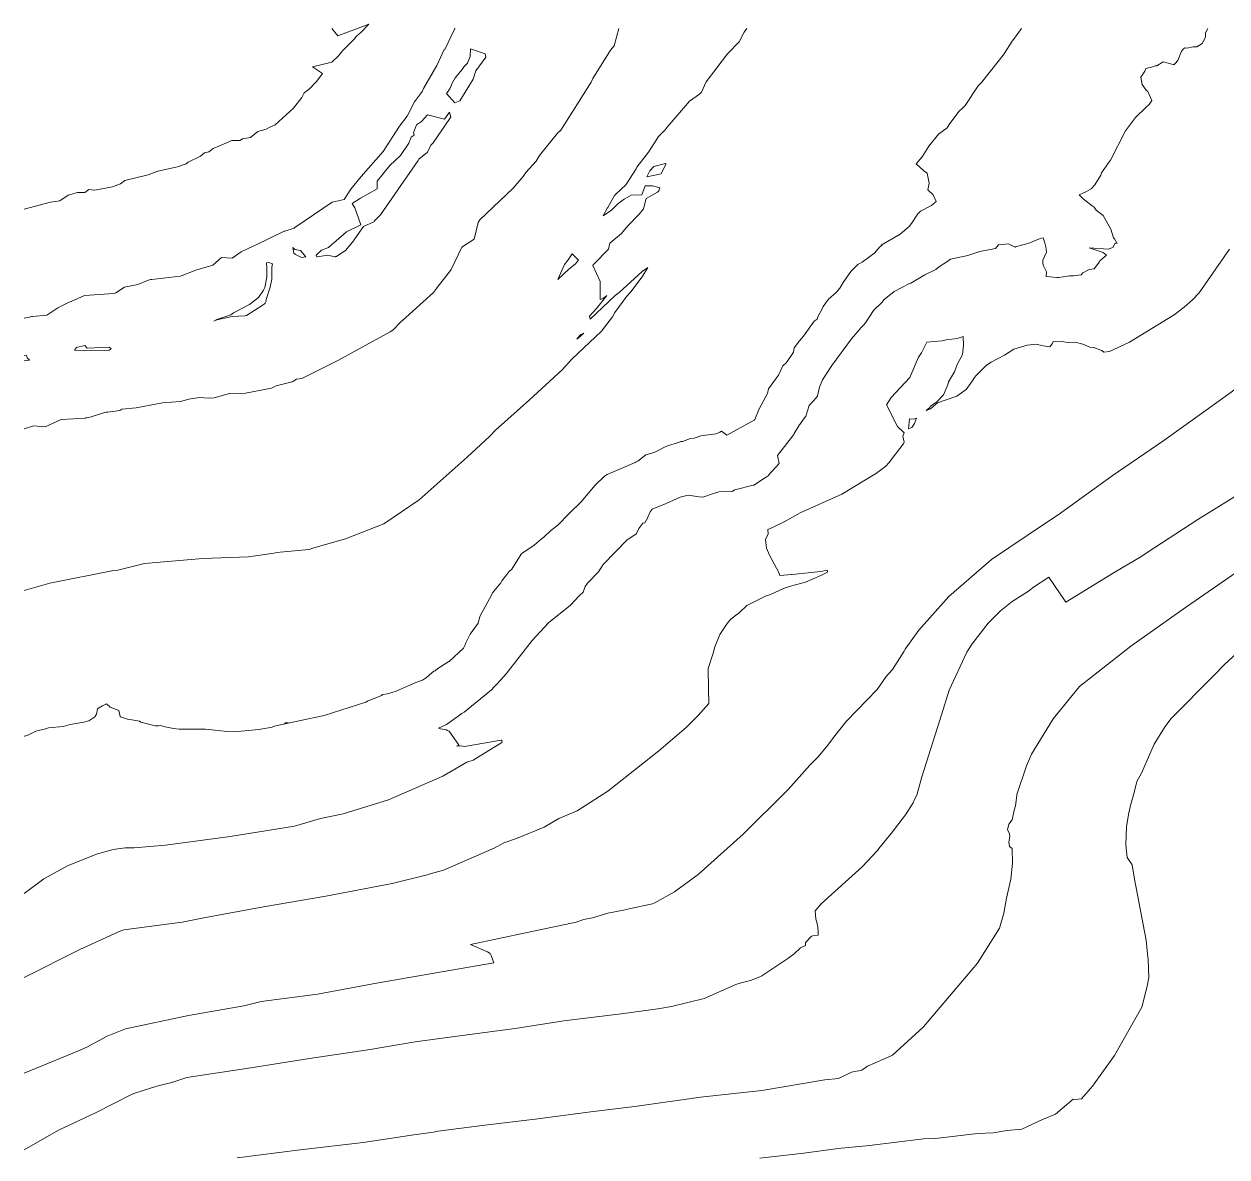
# Model space of a CAD drawing. Header units: metres. Extents: x 809241 to 811075, y 9156873 to 9158251.
# Drawn here: x 809241.3 to 809507.1, y 9157999.8 to 9158250.2 of the extents above; entities that cross this region are included whole.
import ezdxf

# ---------------------------------------------------------------- set-up
doc = ezdxf.new("R2010")
doc.units = ezdxf.units.M
doc.layers.add('C-TOPO-MAJR', color=9, linetype='Continuous')

msp = doc.modelspace()

# ---------------------------------------------------------------- linework, layer by layer
at = {"layer": 'C-TOPO-MAJR', "color": 9, "linetype": 'Continuous', "lineweight": 5}
for points, elevation in [([(809241.27, 9158209.28), (809247.14, 9158210.81), (809249.18, 9158211.13), (809251, 9158212.34), (809253.1, 9158212.93), (809254.67, 9158212.95), (809255.55, 9158213.61), (809256.9, 9158213.47), (809260.79, 9158214.19), (809262.57, 9158214.85), (809263.56, 9158215.6), (809268.72, 9158216.85), (809270.86, 9158217.65), (809275.15, 9158218.65), (809277.06, 9158219.3), (809277.55, 9158219.67), (809280.25, 9158220.99), (809281.16, 9158221.71), (809282.1, 9158221.96), (809283.05, 9158222.71), (809284.33, 9158223.18), (809287.18, 9158224.47), (809288.94, 9158224.42), (809289.51, 9158224.84), (809291.27, 9158225.1), (809292.92, 9158226.4), (809294.77, 9158226.91), (809295.57, 9158227.4), (809296.75, 9158227.9), (809300.8, 9158231.56), (809302.67, 9158233.91), (809303.19, 9158235), (809304.32, 9158235.85), (809305.96, 9158237.53), (809307.21, 9158239.23), (809304.98, 9158240.7), (809309.3, 9158241.77), (809310.74, 9158243.15), (809311.62, 9158244.26), (809314.19, 9158246.82), (809314.76, 9158247.49), (809315.79, 9158248.38), (809317.43, 9158250.18), (809310.63, 9158247.57), (809309.26, 9158249.2)], 2860), ([(809241.27, 9158058.04), (809245.66, 9158061.27), (809250.89, 9158064.15), (809257.27, 9158066.69), (809260.98, 9158067.72), (809263.58, 9158068.13), (809265.59, 9158068.14), (809272.56, 9158068.73), (809286.83, 9158070.65), (809301.06, 9158072.89), (809306.74, 9158074.57), (809311.79, 9158075.67), (809321.77, 9158078.7), (809333.84, 9158083.96), (809339.11, 9158087.04), (809340.53, 9158087.46), (809346.87, 9158091.37), (809346.89, 9158091.66), (809346.7, 9158091.9), (809338.59, 9158090.51), (809337.87, 9158090.65), (809336.9, 9158090.59), (809336.96, 9158090.63), (809337.38, 9158090.76), (809335.21, 9158093.93), (809334.77, 9158094.05), (809334.62, 9158094.22), (809333.27, 9158094.45), (809332.84, 9158094.58), (809334.62, 9158095.38), (809338.03, 9158097.79), (809338.53, 9158098.09), (809344.54, 9158103.06), (809345.17, 9158103.72), (809345.19, 9158103.75), (809345.89, 9158104.42), (809347.77, 9158106.56), (809353.52, 9158113.97), (809357.17, 9158117.81), (809361.98, 9158121.78), (809364.03, 9158123.91), (809364.85, 9158124.61), (809365.24, 9158125.85), (809365.26, 9158125.9), (809365.76, 9158126.58), (809368.17, 9158129.11), (809369.2, 9158130.73), (809374.56, 9158136.19), (809376.44, 9158137.47), (809376.57, 9158137.6), (809377.12, 9158138.69), (809378.01, 9158139.86), (809378.44, 9158139.97), (809379.05, 9158140.95), (809379.1, 9158141.2), (809379.63, 9158142.36), (809380.09, 9158142.94), (809383.12, 9158144.22), (809383.13, 9158144.22), (809386.22, 9158145.63), (809388.03, 9158146.07), (809390.48, 9158145.67), (809391.27, 9158145.65), (809393.83, 9158146.51), (809393.83, 9158146.51), (809394.1, 9158146.61), (809394.8, 9158146.78), (809397.77, 9158146.9), (809398.36, 9158147.23), (809402.37, 9158148.24), (809402.5, 9158148.29), (809405.14, 9158149.98), (809405.22, 9158150.02), (809405.7, 9158150.31), (809405.77, 9158150.46), (809408.09, 9158153.09), (809407.79, 9158154.8), (809411.34, 9158159.45), (809411.46, 9158159.7), (809412.45, 9158161.38), (809413.75, 9158163.15), (809414, 9158163.55), (809414.78, 9158165.89), (809416.39, 9158167.65), (809416.59, 9158168.01), (809417.01, 9158169.9), (809417.67, 9158171.58), (809419.73, 9158174.71), (809424.08, 9158180.62), (809426.26, 9158183.13), (809426.77, 9158183.61), (809427.2, 9158184.13), (809428.95, 9158186.86), (809430.9, 9158188.72), (809431.27, 9158189.2), (809433.53, 9158191.08), (809436.89, 9158192.85), (809437.2, 9158192.88), (809440.32, 9158194.78), (809442.76, 9158195.94), (809443.34, 9158196.47), (809445.18, 9158197.6), (809445.98, 9158198.19), (809449.8, 9158198.99), (809452.49, 9158199.92), (809455.96, 9158200.55), (809456.62, 9158201.39), (809458.82, 9158201.6), (809460.27, 9158200.89), (809460.36, 9158200.91), (809461.94, 9158201.39), (809462.55, 9158201.52), (809463.55, 9158201.83), (809465.8, 9158202.75), (809466.48, 9158202.93), (809466.82, 9158201.82), (809467.02, 9158200.96), (809467.19, 9158199.75), (809466.4, 9158197.99), (809466.37, 9158197.26), (809466.54, 9158196.75), (809467.2, 9158195.43), (809467.14, 9158194.37), (809469.51, 9158194.17), (809469.9, 9158194.18), (809472.25, 9158194.53), (809473.15, 9158194.51), (809474.83, 9158194.72), (809475.24, 9158195.16), (809476.63, 9158195.93), (809477.71, 9158196.1), (809478.91, 9158197.62), (809478.89, 9158197.7), (809478.97, 9158197.84), (809480.46, 9158199.11), (809479.74, 9158199.7), (809476.63, 9158200.72), (809480.79, 9158200.41), (809481.86, 9158200.77), (809482.34, 9158201.76), (809482.41, 9158201.77), (809482.82, 9158201.7), (809482.21, 9158202.69), (809482.02, 9158202.92), (809481.43, 9158204.85), (809479.75, 9158207.9), (809478.2, 9158209.06), (809477.74, 9158209.68), (809477.27, 9158209.97), (809475.28, 9158211.53), (809474.42, 9158212.41), (809476.04, 9158213.15), (809477.08, 9158213.78), (809477.91, 9158214.64), (809479.23, 9158216.78), (809479.33, 9158217.3), (809480.91, 9158219.54), (809481.35, 9158220.07), (809484.64, 9158226.56), (809486.86, 9158229.56), (809489.22, 9158231.83), (809489.91, 9158232.39), (809490.46, 9158233.26), (809489.56, 9158235.29), (809489.24, 9158235.6), (809488.34, 9158236.81), (809488.04, 9158238.45), (809488.91, 9158239.8), (809489.15, 9158240.33), (809490.69, 9158240.69), (809491.24, 9158240.93), (809491.61, 9158240.94), (809492.98, 9158241.85), (809495.21, 9158241.27), (809495.39, 9158241.24), (809495.66, 9158241.45), (809496.23, 9158242.15), (809497.03, 9158244.2), (809497.37, 9158244.66), (809497.73, 9158244.9), (809498.2, 9158244.88), (809499.58, 9158245.11), (809500.39, 9158245.13), (809501.63, 9158245.9), (809502.35, 9158247.27), (809502.37, 9158248.21), (809502.82, 9158249.2)], 2810), ([(809241.27, 9158092.81), (809241.36, 9158092.81), (809241.94, 9158092.98), (809243.85, 9158093.91), (809245.98, 9158094.43), (809246.65, 9158094.65), (809249.93, 9158094.97), (809251.49, 9158095.36), (809254.45, 9158095.86), (809255.57, 9158096.2), (809256.89, 9158097.05), (809257.27, 9158097.64), (809257.49, 9158098.87), (809258.63, 9158099.53), (809259.51, 9158099.95), (809260.27, 9158099.21), (809262.23, 9158098.44), (809262.48, 9158097.17), (809262.56, 9158097.09), (809264.12, 9158096.53), (809264.66, 9158096.47), (809266.79, 9158096.08), (809267.09, 9158095.93), (809270.21, 9158095.08), (809270.94, 9158095.05), (809271.33, 9158095.15), (809271.68, 9158095.1), (809272.07, 9158094.9), (809274.3, 9158094.5), (809274.3, 9158094.5), (809275.55, 9158094.38), (809281.35, 9158094.31), (809286.17, 9158093.82), (809287.67, 9158093.79), (809293.15, 9158094.27), (809296.07, 9158094.8), (809296.25, 9158094.85), (809296.51, 9158095), (809307.57, 9158097.33), (809316.81, 9158100.33), (809317.18, 9158100.53), (809320.26, 9158101.82), (809320.45, 9158102.04), (809321.61, 9158102.15), (809323.49, 9158102.71), (809327.86, 9158104.69), (809329.33, 9158105.16), (809329.78, 9158105.48), (809330.15, 9158105.67), (809331.37, 9158106.81), (809331.85, 9158107.16), (809332.03, 9158107.25), (809332.13, 9158107.27), (809332.68, 9158107.73), (809335.12, 9158109.3), (809335.2, 9158109.28), (809338.38, 9158112.22), (809338.69, 9158112.8), (809338.88, 9158113.42), (809339.81, 9158115.34), (809341.6, 9158117.77), (809341.77, 9158118.46), (809342.07, 9158119.37), (809344.59, 9158123.94), (809344.63, 9158124.2), (809344.76, 9158124.48), (809346.59, 9158126.67), (809346.88, 9158127.12), (809348.48, 9158129.22), (809349.05, 9158129.74), (809351.11, 9158132.99), (809351.29, 9158133.15), (809354, 9158135), (809355.5, 9158136.3), (809356.11, 9158136.75), (809357.64, 9158138.23), (809359.23, 9158139.41), (809361.66, 9158141.9), (809361.75, 9158142.03), (809364.38, 9158144.61), (809367.49, 9158148.29), (809369.52, 9158150.23), (809370.14, 9158150.62), (809376.3, 9158153.25), (809376.55, 9158153.44), (809376.9, 9158153.6), (809378.68, 9158154.97), (809380.53, 9158155.52), (809380.82, 9158155.64), (809383.06, 9158156.82), (809386.23, 9158157.82), (809386.43, 9158157.93), (809386.75, 9158157.92), (809388.55, 9158158.56), (809389.31, 9158158.68), (809390.82, 9158159.18), (809394.23, 9158159.59), (809395.03, 9158159.96), (809395.39, 9158160.22), (809396.57, 9158159.35), (809402.6, 9158162.61), (809402.77, 9158162.77), (809403.72, 9158165.12), (809405.52, 9158168.5), (809405.74, 9158169.54), (809407.51, 9158171.96), (809407.51, 9158171.96), (809407.98, 9158172.56), (809408.95, 9158174.65), (809409.75, 9158175.36), (809411.28, 9158177.66), (809411.45, 9158178.6), (809412.59, 9158180.16), (809413.49, 9158181.21), (809415.87, 9158184.55), (809416.53, 9158184.95), (809416.64, 9158185.46), (809417.63, 9158187.26), (809417.86, 9158187.76), (809419.06, 9158189.41), (809420.71, 9158190.82), (809421.53, 9158191.81), (809422.24, 9158193.05), (809423.93, 9158195.51), (809425.61, 9158197.13), (809425.92, 9158197.26), (809426.46, 9158197.52), (809429.24, 9158199.62), (809430.3, 9158200.86), (809430.89, 9158201.28), (809430.67, 9158201.34), (809434.9, 9158203.77), (809436.84, 9158205.47), (809437.38, 9158206.08), (809438.8, 9158208.23), (809439.38, 9158208.81), (809441.78, 9158210.07), (809442.85, 9158210.93), (809442.19, 9158212.41), (809440.96, 9158213.52), (809441.28, 9158215.02), (809440.81, 9158217.23), (809440.06, 9158217.75), (809438.4, 9158219.32), (809439.7, 9158220.85), (809441.18, 9158223.16), (809443.31, 9158225.84), (809445.28, 9158227.27), (809445.66, 9158227.97), (809447.85, 9158230.86), (809448.73, 9158231.65), (809449.22, 9158232.19), (809452.1, 9158236.49), (809452.8, 9158237.26), (809457.94, 9158243.68), (809457.95, 9158243.71), (809459.58, 9158246.38), (809459.88, 9158246.73), (809461.66, 9158249.2)], 2820), ([(809241.27, 9158124.99), (809246.98, 9158126.64), (809261.06, 9158129.41), (809262.02, 9158129.51), (809267.9, 9158130.95), (809280.78, 9158132.04), (809290.83, 9158132.4), (809296.51, 9158133.25), (809297.03, 9158133.39), (809304.25, 9158134.08), (809305.31, 9158134.43), (809312.33, 9158136.4), (809320.8, 9158139.69), (809328.58, 9158145), (809339.16, 9158154.46), (809344.19, 9158159.09), (809345.43, 9158160.43), (809352.94, 9158167.1), (809360.15, 9158173.76), (809362.32, 9158176.14), (809368.87, 9158182.3), (809371.28, 9158185.45), (809371.82, 9158186.46), (809374.44, 9158190.01), (809375.32, 9158190.96), (809377.85, 9158194.28), (809379.12, 9158196.36), (809377.82, 9158195.49), (809372.77, 9158190.82), (809371.89, 9158190.19), (809366.33, 9158184.95), (809366.19, 9158185.62), (809367.74, 9158187.29), (809370.03, 9158190.17), (809369.23, 9158189.56), (809368.58, 9158189.32), (809368.6, 9158193.28), (809366.97, 9158196.81), (809366.96, 9158196.87), (809366.99, 9158196.96), (809367.04, 9158197.05), (809367.19, 9158197.09), (809370.43, 9158200.46), (809370.72, 9158201.75), (809373.29, 9158203.92), (809374.65, 9158205.56), (809377.16, 9158208.14), (809378.16, 9158209.31), (809378.72, 9158211.66), (809381.27, 9158213.05), (809381.51, 9158213.33), (809381.77, 9158213.97), (809380.14, 9158214.41), (809378.5, 9158214.4), (809377.75, 9158212.42), (809375.41, 9158212.37), (809373.86, 9158211.5), (809372.55, 9158210.5), (809371.1, 9158209.01), (809369.22, 9158207.78), (809370.21, 9158209.59), (809370.28, 9158209.67), (809371.76, 9158212.31), (809372, 9158212.6), (809374.25, 9158214.63), (809374.42, 9158214.83), (809376.53, 9158218.2), (809376.71, 9158218.54), (809379.25, 9158221.85), (809381.46, 9158225.3), (809382.94, 9158226.77), (809383.37, 9158227.37), (809388.32, 9158233.15), (809390.54, 9158234.65), (809390.93, 9158235.15), (809391.98, 9158237.39), (809396.73, 9158243.57), (809399.31, 9158246.22), (809400.37, 9158248.4), (809401, 9158249.2)], 2830), ([(809241.27, 9158160.75), (809243.17, 9158161.34), (809243.29, 9158161.35), (809245.97, 9158161.17), (809249.47, 9158162.8), (809254.92, 9158163.1), (809254.93, 9158163.2), (809255.35, 9158163.18), (809259.36, 9158164.41), (809259.76, 9158164.41), (809262.46, 9158164.79), (809262.85, 9158165.06), (809266.01, 9158165.36), (809271.84, 9158166.48), (809275.82, 9158166.78), (809277.65, 9158167.3), (809280.05, 9158167.63), (809281.95, 9158167.53), (809283.25, 9158167.58), (809286.63, 9158168.5), (809290.23, 9158168.63), (809295.98, 9158169.69), (809296.97, 9158170.21), (809300.49, 9158171.12), (809301.5, 9158171.72), (809302.67, 9158171.85), (809310.58, 9158175.81), (809322.16, 9158182.12), (809322.74, 9158182.55), (809324.57, 9158184.45), (809324.93, 9158184.64), (809331.75, 9158190.85), (809332.44, 9158191.71), (809332.55, 9158191.95), (809335.49, 9158195.68), (809335.66, 9158195.95), (809337.99, 9158200.88), (809340.71, 9158202.61), (809341.6, 9158206.33), (809342.01, 9158206.89), (809349.36, 9158213.88), (809351.54, 9158216.45), (809352.16, 9158217.36), (809354.41, 9158219.86), (809355.17, 9158221.1), (809359.13, 9158226.08), (809359.85, 9158226.7), (809366.62, 9158237.35), (809366.98, 9158238.15), (809370.88, 9158244.38), (809371.63, 9158245.35), (809372.71, 9158249.2)], 2840), ([(809241.27, 9158185.15), (809242.79, 9158185.49), (809242.91, 9158185.53), (809243.03, 9158185.54), (809243.14, 9158185.57), (809246.31, 9158185.83), (809246.33, 9158185.84), (809248.71, 9158187.47), (809248.85, 9158187.5), (809251.22, 9158188.73), (809251.68, 9158188.87), (809254.65, 9158190.16), (809261.13, 9158190.62), (809261.4, 9158190.69), (809261.52, 9158190.74), (809263.5, 9158192.01), (809266.39, 9158192.63), (809268.57, 9158193.53), (809269.24, 9158193.73), (809269.49, 9158193.74), (809275.79, 9158194.47), (809276.19, 9158194.58), (809279.2, 9158195.81), (809282.24, 9158196.65), (809282.96, 9158196.92), (809284.87, 9158198.55), (809287.29, 9158198.44), (809289.21, 9158199.83), (809292.02, 9158201.17), (809292.39, 9158201.3), (809298.74, 9158204.37), (809298.92, 9158204.44), (809300.96, 9158205.07), (809301.09, 9158205.2), (809309.34, 9158210.78), (809311.97, 9158211.4), (809313.49, 9158213.7), (809315.73, 9158216.5), (809320.65, 9158222.04), (809324.23, 9158227.6), (809325.93, 9158229.79), (809327.51, 9158232.98), (809329.28, 9158235.38), (809329.55, 9158235.95), (809332.45, 9158240.99), (809332.56, 9158241.15), (809334.03, 9158244.37), (809334.22, 9158244.55), (809336.41, 9158249.06), (809336.5, 9158249.2)], 2850), ([(809241.27, 9158039.44), (809253.6, 9158045.63), (809262.81, 9158049.86), (809263.3, 9158050.02), (809276.21, 9158051.73), (809280.98, 9158052.63), (809294.17, 9158055.11), (809307.94, 9158057.41), (809322.61, 9158060.27), (809330.38, 9158062.12), (809331.02, 9158062.34), (809333.93, 9158063.18), (809345.12, 9158068.05), (809347.25, 9158069.23), (809350.11, 9158070.16), (809356.22, 9158072.7), (809359.43, 9158074.6), (809363.46, 9158076.31), (809370.24, 9158080.63), (809381.56, 9158089.57), (809387.58, 9158094.75), (809390.24, 9158097.36), (809392.57, 9158100.02), (809392.49, 9158103.18), (809392.5, 9158103.28), (809392.41, 9158107.77), (809393.54, 9158111.14), (809393.94, 9158112.56), (809395.03, 9158115.25), (809396.63, 9158117.68), (809397.37, 9158118.55), (809398.17, 9158119.26), (809399.32, 9158120.07), (809400.97, 9158121.68), (809405.26, 9158123.82), (809406.06, 9158124.06), (809409.09, 9158125.43), (809410.64, 9158125.94), (809413.95, 9158126.87), (809417.36, 9158128.3), (809418.77, 9158129.04), (809418.79, 9158129.25), (809418.71, 9158129.51), (809417.33, 9158129.19), (809410.98, 9158128.55), (809410.82, 9158128.55), (809408.28, 9158128.3), (809408.05, 9158128.96), (809405.99, 9158132.82), (809405.35, 9158134.36), (809405.1, 9158136.29), (809405.73, 9158137.55), (809405.61, 9158138.46), (809406.67, 9158138.92), (809409.22, 9158140.16), (809412.79, 9158142.14), (809422.01, 9158146.25), (809429.62, 9158150.89), (809431.72, 9158152.46), (809431.72, 9158152.47), (809431.72, 9158152.47), (809432.38, 9158153.21), (809435.5, 9158157.32), (809435.63, 9158157.44), (809435.76, 9158157.76), (809435.42, 9158159.08), (809435.76, 9158159.83), (809434.3, 9158161.22), (809431.87, 9158166.04), (809432.89, 9158167.68), (809436.97, 9158172.1), (809438.9, 9158176.53), (809439.58, 9158177.48), (809440.73, 9158179.85), (809440.74, 9158179.86), (809440.75, 9158179.88), (809440.76, 9158179.86), (809444.14, 9158180.15), (809445.03, 9158180.36), (809447.43, 9158180.67), (809448.77, 9158181.16), (809448.89, 9158179.17), (809448.63, 9158177.13), (809447.49, 9158174.96), (809446.88, 9158173.33), (809445.53, 9158171.11), (809445.36, 9158170.41), (809444.45, 9158168.27), (809442.95, 9158166.68), (809441.5, 9158165.67), (809441.39, 9158165.47), (809440.61, 9158164.76), (809441.56, 9158165.15), (809443.1, 9158166.49), (809447.19, 9158167.88), (809447.35, 9158167.97), (809449.46, 9158169.44), (809450.8, 9158171.22), (809451.3, 9158172.08), (809451.63, 9158172.49), (809453.96, 9158174.81), (809454.95, 9158175.43), (809457.9, 9158176.97), (809459.97, 9158178.33), (809462.96, 9158179.19), (809464.91, 9158179.46), (809466.44, 9158179.09), (809467.97, 9158178.85), (809468.43, 9158179.51), (809468.67, 9158180.04), (809471.02, 9158179.95), (809471.83, 9158179.83), (809473.53, 9158179.89), (809475.2, 9158179.44), (809476.74, 9158178.76), (809477.56, 9158178.68), (809479.45, 9158178.01), (809479.87, 9158177.64), (809481.09, 9158177.8), (809485.57, 9158179.86), (809495.41, 9158185.92), (809497.62, 9158187.58), (809497.62, 9158187.58), (809499.43, 9158189.21), (809500.91, 9158190.79), (809507.63, 9158200.42)], 2800), ([(809241.27, 9158175.76), (809242.48, 9158175.93), (809241.94, 9158176.4), (809241.8, 9158176.99), (809241.27, 9158176.96)], 2850), ([(809241.27, 9158018.31), (809253.32, 9158023.28), (809255.12, 9158024.05), (809259.63, 9158026.47), (809263.7, 9158028.1), (809277.64, 9158031.05), (809289.8, 9158033.24), (809293.65, 9158034.14), (809306.09, 9158035.81), (809319.15, 9158038.19), (809333.6, 9158040.71), (809345.04, 9158042.68), (809344.47, 9158044.3), (809344.24, 9158044.75), (809343.67, 9158045.11), (809339.95, 9158046.78), (809352.42, 9158049.39), (809363.3, 9158051.7), (809364.95, 9158052.27), (809366.91, 9158052.62), (809370.3, 9158053.67), (809374.12, 9158054.43), (809374.58, 9158054.58), (809380.12, 9158055.73), (809380.53, 9158055.88), (809385.01, 9158058.42), (809390.23, 9158062.2), (809400.16, 9158071.12), (809410.14, 9158080.98), (809414.88, 9158086.39), (809416.69, 9158088.14), (809418.61, 9158090.46), (809420.42, 9158092.9), (809422.94, 9158096.04), (809429.76, 9158103.12), (809431.78, 9158105.97), (809433.15, 9158107.51), (809435.76, 9158111.55), (809435.99, 9158112.03), (809439.02, 9158116.26), (809445.64, 9158123.69), (809455.01, 9158131.83), (809466.74, 9158139.74), (809469.81, 9158141.69), (809481.69, 9158150.35), (809493.15, 9158158.15), (809505.32, 9158166.9), (809509.59, 9158169.99)], 2790), ([(809241.27, 9158001.35), (809248.87, 9158005.73), (809257.07, 9158009.55), (809265.19, 9158013.71), (809265.72, 9158013.91), (809265.72, 9158013.91), (809270.64, 9158015.48), (809273.94, 9158016.25), (809277.26, 9158017.35), (809291.41, 9158019.48), (809304.33, 9158021.53), (809317.75, 9158023.53), (809327.69, 9158025.24), (809339.19, 9158026.79), (809349.81, 9158028.2), (809360.51, 9158029.87), (809373.79, 9158031.51), (809381.33, 9158032.56), (809384.33, 9158033.09), (809391.54, 9158034.84), (809398.57, 9158037.91), (809399.74, 9158038.32), (809401.79, 9158038.8), (809403.89, 9158039.62), (809404.27, 9158039.81), (809410.03, 9158043.64), (809411.43, 9158044.72), (809412.87, 9158046.03), (809413.94, 9158046.53), (809413.98, 9158047.19), (809415.29, 9158048.6), (809415.97, 9158048.76), (809416.71, 9158048.84), (809416.73, 9158049.57), (809416.66, 9158050.57), (809416.44, 9158051.72), (809416.23, 9158052.36), (809416.1, 9158054.21), (809417.4, 9158055.75), (809426.47, 9158063.93), (809429.85, 9158067.52), (809430.14, 9158067.94), (809432.88, 9158071.31), (809436.02, 9158075.44), (809437.76, 9158078.1), (809437.99, 9158078.68), (809438.57, 9158079.79), (809439.62, 9158083.79), (809443.97, 9158097.48), (809445.66, 9158102.97), (809449.59, 9158111.33), (809450.76, 9158113.23), (809454.31, 9158117.79), (809457.01, 9158120.48), (809459.63, 9158122.56), (809463.41, 9158124.98), (809464.12, 9158125.58), (809467.74, 9158127.96), (809471.49, 9158122.45), (809482.16, 9158128.97), (809488.3, 9158132.59), (809489.43, 9158133.37), (809500.67, 9158140.65), (809512.98, 9158148.35)], 2780), ([(809288.39, 9157999.6), (809302.3, 9158001.35), (809316.19, 9158003.01), (809327.43, 9158004.73), (809331.74, 9158005.26), (809332.79, 9158005.48), (809343.09, 9158006.8), (809354.22, 9158008.18), (809366.49, 9158009.8), (809376.77, 9158011.04), (809390.76, 9158013.01), (809404.27, 9158014.52), (809418.24, 9158016.82), (809421.25, 9158017.18), (809424.14, 9158018.52), (809426.36, 9158018.96), (809427.64, 9158019.9), (809432.73, 9158022.11), (809433.14, 9158022.33), (809439.94, 9158028.46), (809440.02, 9158028.57), (809440.05, 9158028.57), (809449.47, 9158039.67), (809451.95, 9158042.63), (809456.79, 9158050.37), (809457.77, 9158053.65), (809458.39, 9158056.99), (809459.33, 9158061.2), (809459.66, 9158064.73), (809459.63, 9158068.01), (809459.02, 9158068.38), (809458.87, 9158069.35), (809459.06, 9158070.6), (809459.01, 9158071.27), (809458.58, 9158072.09), (809458.86, 9158073.38), (809459.62, 9158074.29), (809460.06, 9158076.45), (809460.33, 9158077.37), (809460.64, 9158079.72), (809460.63, 9158079.88), (809462.75, 9158086.25), (809463.85, 9158088.81), (809468.66, 9158096.63), (809474.46, 9158103.78), (809485.82, 9158112.68), (809497.89, 9158121.24), (809509.08, 9158128.94)], 2770), ([(809403.87, 9157999.56), (809413.57, 9158000.67), (809421.14, 9158001.7), (809428.12, 9158002.36), (809440.04, 9158003.78), (809442.7, 9158003.92), (809451.93, 9158005.02), (809455.39, 9158005.13), (809458.46, 9158005.68), (809461.77, 9158005.94), (809466.29, 9158008.09), (809469.22, 9158009.23), (809473.12, 9158012.59), (809473.43, 9158012.52), (809474.95, 9158012.66), (809477.4, 9158015.47), (809482.26, 9158022.21), (809488.26, 9158032.88), (809489.47, 9158037.55), (809489.82, 9158039.48), (809489.7, 9158043.55), (809489.49, 9158044.61), (809489.21, 9158047.69), (809486.67, 9158061.17), (809486.12, 9158064.38), (809485, 9158066.01), (809484.7, 9158068.82), (809484.91, 9158072.83), (809485.36, 9158075.89), (809485.81, 9158077.8), (809486.53, 9158080.07), (809487.08, 9158082.46), (809487.17, 9158082.78), (809488.2, 9158084.6), (809491.02, 9158091.01), (809493.26, 9158094.71), (809494.66, 9158096.63), (809504.2, 9158106.19), (809506.55, 9158108.64), (809514.05, 9158115.54)], 2760)]:
    msp.add_lwpolyline(points, dxfattribs=dict(at, elevation=elevation))
for points, elevation in [([(809334.65, 9158234.83), (809336.49, 9158232.8), (809337.57, 9158233.21), (809340.5, 9158237.98), (809341.09, 9158239.86), (809343.29, 9158242.84), (809343.13, 9158243.63), (809339.91, 9158244.71), (809339.85, 9158243), (809339.29, 9158241.53), (809338.51, 9158240.79), (809338.06, 9158240.14), (809336.52, 9158238.27), (809335.93, 9158237.28), (809335.34, 9158235.84), (809334.65, 9158234.83)], 2850), ([(809305.8, 9158199.1), (809305.97, 9158198.75), (809306.08, 9158198.72), (809308.34, 9158199.07), (809310.01, 9158198.76), (809310.11, 9158198.74), (809310.18, 9158198.8), (809310.3, 9158198.83), (809312.17, 9158200.03), (809312.23, 9158200.08), (809312.32, 9158200.16), (809313.82, 9158201.98), (809316.26, 9158205.42), (809316.28, 9158205.44), (809318.57, 9158206.5), (809318.67, 9158206.56), (809318.74, 9158206.7), (809320.02, 9158207.98), (809328.32, 9158220.05), (809328.52, 9158220.28), (809330.4, 9158221.84), (809331.12, 9158223.39), (809331.68, 9158223.89), (809335.35, 9158229.34), (809335.55, 9158229.59), (809335.26, 9158230.67), (809334.15, 9158229.17), (809330.45, 9158230.08), (809329.12, 9158228.61), (809327.97, 9158227.91), (809327.29, 9158226.11), (809327.48, 9158225.63), (809326.78, 9158225.17), (809326.32, 9158223.87), (809324.44, 9158221.14), (809322.12, 9158218.95), (809319.26, 9158215.49), (809319.3, 9158213.76), (809315.61, 9158211.73), (809313.78, 9158210.49), (809314.38, 9158209.56), (809315.72, 9158205.82), (809312.5, 9158204.25), (809308.53, 9158200.76), (809307.02, 9158200.24), (809305.8, 9158199.1)], 2850), ([(809378.91, 9158216.39), (809382.04, 9158217.05), (809383.08, 9158219.21), (809383.1, 9158219.32), (809383.11, 9158219.34), (809383.07, 9158219.39), (809383.04, 9158219.36), (809380.45, 9158218.7), (809379.57, 9158217.74), (809378.91, 9158216.39)], 2830), ([(809301.12, 9158200.37), (809300.65, 9158200.77), (809300.86, 9158199.54), (809301.25, 9158199.24), (809302.56, 9158198.58), (809303.56, 9158198.71), (809302.36, 9158200.12), (809301.12, 9158200.37)], 2850), ([(809283.87, 9158184.86), (809283.24, 9158184.52), (809283.86, 9158184.8), (809287.28, 9158185.54), (809290.03, 9158185.66), (809290.44, 9158185.73), (809294.1, 9158188.13), (809294.36, 9158188.26), (809294.57, 9158188.51), (809294.75, 9158188.9), (809294.71, 9158189.1), (809295.63, 9158192.04), (809296, 9158193.81), (809296.02, 9158196.43), (809296.2, 9158197.16), (809295.39, 9158197.51), (809294.83, 9158197.39), (809294.91, 9158196.29), (809294.91, 9158194.23), (809294.49, 9158191.94), (809294.2, 9158191.33), (809293.05, 9158189.76), (809291.07, 9158188.19), (809287.56, 9158186.33), (809286.95, 9158185.94), (809283.87, 9158184.86)], 2850), ([(809362.41, 9158199.38), (809361.5, 9158198.07), (809360.66, 9158197.07), (809359.19, 9158193.7), (809361.63, 9158196.02), (809363.02, 9158197.14), (809363.75, 9158197.98), (809362.41, 9158199.38)], 2830), ([(809364.97, 9158181.84), (809364.32, 9158181.57), (809363.39, 9158180.64), (809363.55, 9158180.61), (809364.97, 9158181.84)], 2830), ([(809252.88, 9158178.7), (809252.4, 9158178.1), (809254.53, 9158178.02), (809254.56, 9158178.03), (809260.01, 9158178.07), (809260.04, 9158178.08), (809260.33, 9158178.28), (809260.49, 9158178.45), (809260.04, 9158178.79), (809255.2, 9158178.56), (809254.68, 9158179.17), (809252.88, 9158178.7)], 2850), ([(809436.89, 9158162.93), (809436.74, 9158160.75), (809437.41, 9158161.05), (809438.04, 9158161.93), (809438.49, 9158163.1), (809437.8, 9158162.83), (809436.89, 9158162.93)], 2800), ([(809299.06, 9158095.72), (809298.85, 9158095.6), (809299.61, 9158095.77), (809299.13, 9158095.74), (809299.06, 9158095.72)], 2820)]:
    msp.add_lwpolyline(points, close=True, dxfattribs=dict(at, elevation=elevation))

doc.saveas('drawing.dxf')
